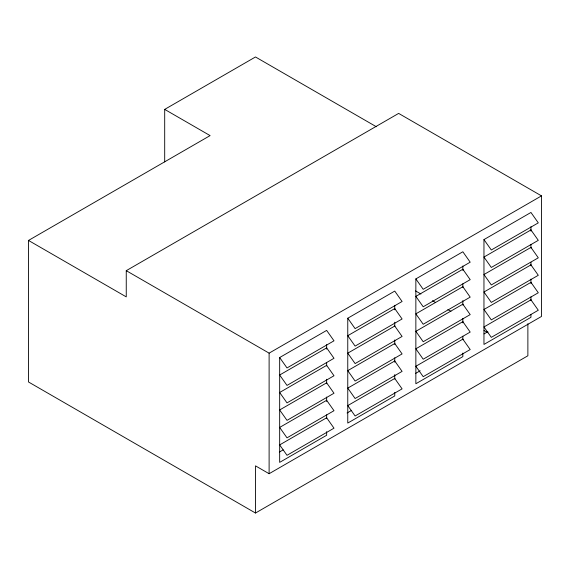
<?xml version="1.0" encoding="UTF-8"?>
<svg xmlns="http://www.w3.org/2000/svg" width="570" height="570" viewBox="0 0 570 570"><rect width="100%" height="100%" fill="white"/><g stroke="black" fill="none" stroke-linecap="round" stroke-linejoin="round"><path stroke-width="0.85" d="M279.663 357.54L287.009 367.942L333.999 340.81L326.653 330.408L279.663 357.54L279.663 462.377L326.653 435.252L326.653 431.697M326.653 418.373L326.653 414.818M326.653 401.487L326.653 397.048M326.653 383.717L326.653 379.278M326.653 365.947L326.653 362.392M326.653 349.068L326.653 344.622M347.764 318.224L355.11 328.626L402.092 301.494L394.753 291.092L347.764 318.224L347.764 423.061L394.753 395.936L394.753 392.381M394.753 379.057L394.753 374.611M394.753 362.171L394.753 357.732M394.753 344.401L394.753 339.962M394.753 326.631L394.753 322.192M394.753 309.752L394.753 305.306M415.858 278.908L423.204 289.311L470.193 262.179L462.847 251.776L415.858 278.908L415.858 383.745L462.847 356.62L462.847 353.065M462.847 339.741L462.847 336.186M462.847 322.855L462.847 318.416M462.847 305.085L462.847 300.647M462.847 287.316L462.847 283.76M462.847 270.437L462.847 265.99M483.959 239.592L491.304 249.995L538.294 222.863L530.948 212.46L483.959 239.592L483.959 344.43L530.948 317.305L530.948 314.64M530.948 300.426L530.948 296.87M530.948 283.539L530.948 279.101M530.948 265.77L530.948 262.214M530.948 248L530.948 244.445M530.948 231.121L530.948 226.675M164.694 161.909L164.694 109.39L255.488 56.971L376.321 126.732M527.877 323.724L527.877 355.773L255.488 513.029L28.5 381.978L28.5 240.44L210.095 135.603L164.694 109.39M28.5 240.44L126.255 296.877L126.255 270.672L398.644 113.409L541.5 195.881L541.5 316.45L269.111 473.713L255.488 465.854L255.488 513.029M126.255 270.672L269.111 353.144L541.5 195.881M279.343 452.081L283.19 449.858M347.059 412.986L351.676 410.322M415.537 373.45L420.154 370.785M484.023 333.913L487.87 331.69M415.537 290.907L420.924 294.02M432.466 300.682L435.544 302.463M447.856 309.567L450.934 311.348M484.023 330.45L487.87 332.666M269.111 353.144L269.111 473.713M326.653 347.885L279.663 375.01L287.009 385.413L333.999 358.288L326.653 347.885M394.753 308.57L347.764 335.694L355.11 346.097L402.092 318.972L394.753 308.57M462.847 269.254L415.858 296.379L423.204 306.781L470.193 279.656L462.847 269.254M530.948 229.938L483.959 257.063L491.304 267.465L538.294 240.34L530.948 229.938M326.653 365.356L279.663 392.481L287.009 402.89L333.999 375.758L326.653 365.356M394.753 326.04L347.764 353.165L355.11 363.575L402.092 336.442L394.753 326.04M462.847 286.724L415.858 313.849L423.204 324.259L470.193 297.127L462.847 286.724M530.948 247.409L483.959 274.533L491.304 284.943L538.294 257.811L530.948 247.409M326.653 382.833L279.663 409.958L287.009 420.361L333.999 393.236L326.653 382.833M394.753 343.518L347.764 370.643L355.11 381.045L402.092 353.92L394.753 343.518M462.847 304.202L415.858 331.327L423.204 341.729L470.193 314.604L462.847 304.202M530.948 264.886L483.959 292.011L491.304 302.413L538.294 275.289L530.948 264.886M326.653 400.304L279.663 427.429L287.009 437.838L333.999 410.706L326.653 400.304M394.753 360.988L347.764 388.113L355.11 398.523L402.092 371.391L394.753 360.988M462.847 321.672L415.858 348.797L423.204 359.207L470.193 332.075L462.847 321.672M530.948 282.357L483.959 309.482L491.304 319.891L538.294 292.759L530.948 282.357M326.653 417.774L279.663 444.906L287.009 455.309L333.999 428.184L326.653 417.774M394.753 378.459L347.764 405.591L355.11 415.993L402.092 388.868L394.753 378.459M462.847 339.143L415.858 366.275L423.204 376.677L470.193 349.553L462.847 339.143M530.948 299.834L483.959 326.959L491.304 337.362L538.294 310.237L530.948 299.834"/></g></svg>
